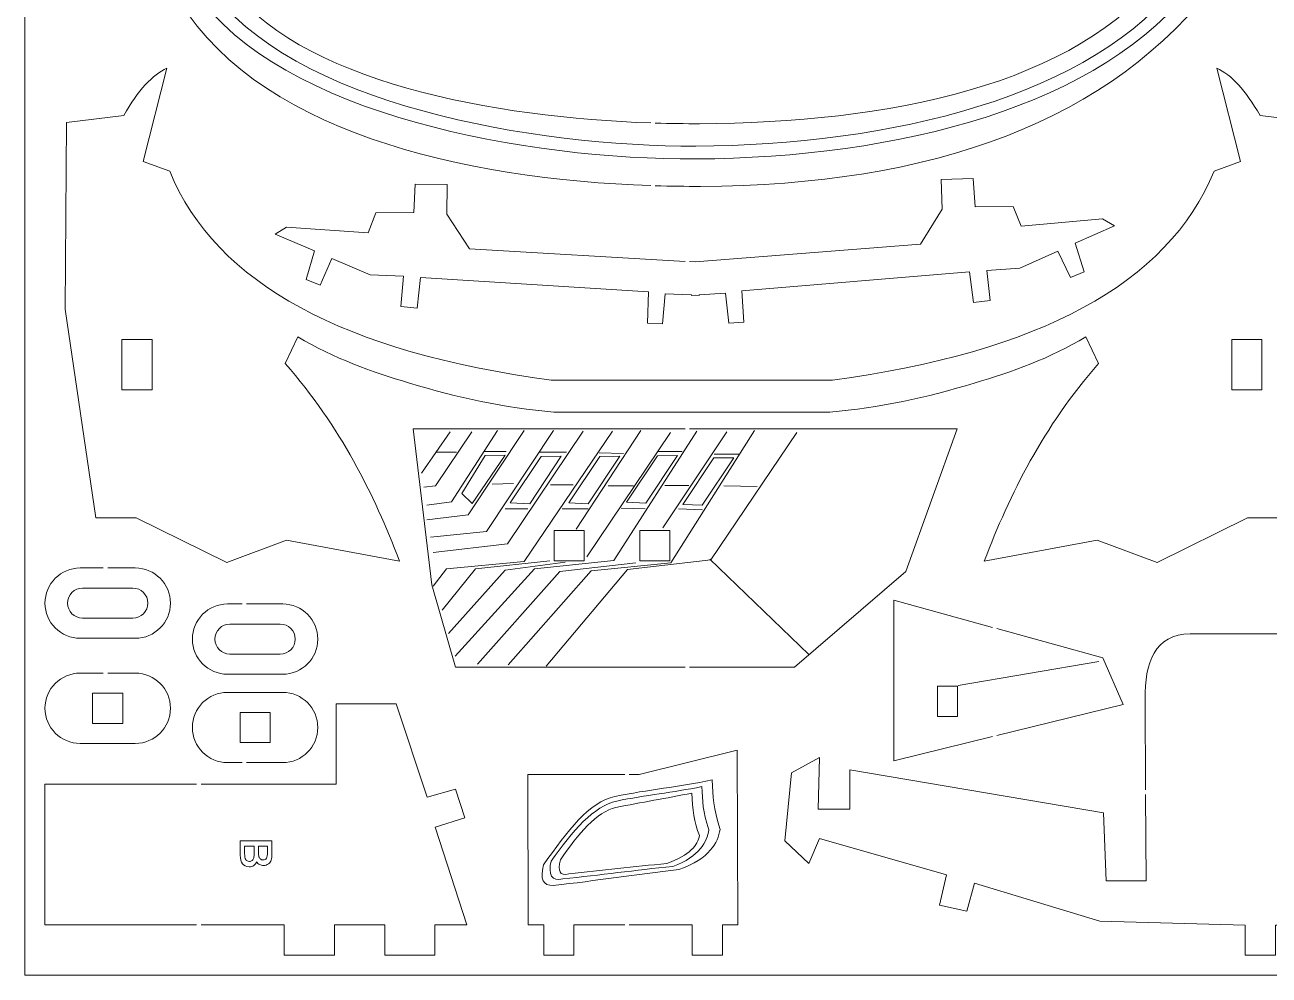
# Model space of a CAD drawing. Header units: centimetres. Extents: x -36.3 to 43.7, y -27.7 to 32.3.
# Drawn here: x -36.35 to -23.95, y -27.67 to -18.2 of the extents above; entities that cross this region are included whole.
import ezdxf

# ---------------------------------------------------------------- set-up
doc = ezdxf.new("R2010")
doc.units = ezdxf.units.CM
doc.header["$MEASUREMENT"] = 0
doc.layers.add('layer 1', color=7, linetype='Continuous')

msp = doc.modelspace()

# ---------------------------------------------------------------- linework, layer by layer
at = {"layer": 'layer 1', "color": 250, "lineweight": 20}
msp.add_lwpolyline([(-36.34629, -27.66718), (-6.34629, -27.66718), (-6.34629, -7.66718), (-36.34629, -7.66718), (-36.34629, -27.66718)], close=True, dxfattribs=at)
at = {"layer": 'layer 1', "color": 250, "lineweight": 9}
for points, knots in [([(-30.06857, -13.33459), (-30.06857, -13.33459), (-29.74931, -13.35074), (-29.74931, -13.35074), (-29.74931, -13.35074), (-26.37344, -13.07527), (-26.37344, -13.07527), (-26.37344, -13.07527), (-26.16329, -13.58703), (-26.16329, -13.58703), (-26.16329, -13.58703), (-25.89047, -13.49119), (-25.89047, -13.49119), (-25.89047, -13.49119), (-25.78483, -13.7745), (-25.78483, -13.7745), (-25.78483, -13.7745), (-26.0483, -13.86706), (-26.0483, -13.86706), (-26.0483, -13.86706), (-24.68242, -17.19321), (-24.68242, -17.19321), (-24.68242, -17.19321), (-24.40357, -17.09525), (-24.40357, -17.09525), (-24.40357, -17.09525), (-24.29792, -17.37856), (-24.29792, -17.37856), (-24.29792, -17.37856), (-24.56743, -17.47324), (-24.56743, -17.47324), (-24.56743, -17.47324), (-24.45554, -17.7457), (-24.45554, -17.7457), (-25.52462, -19.17809), (-27.31578, -19.80068), (-29.61801, -19.81206), (-29.7649, -19.81279), (-29.91545, -19.81101), (-30.06857, -19.80641)], [0, 0, 0, 0, 0.07692308, 0.07692308, 0.07692308, 0.15384615, 0.15384615, 0.15384615, 0.23076923, 0.23076923, 0.23076923, 0.30769231, 0.30769231, 0.30769231, 0.38461538, 0.38461538, 0.38461538, 0.46153846, 0.46153846, 0.46153846, 0.53846154, 0.53846154, 0.53846154, 0.61538462, 0.61538462, 0.61538462, 0.69230769, 0.69230769, 0.69230769, 0.76923077, 0.76923077, 0.76923077, 0.84615385, 0.84615385, 0.84615385, 0.92307692, 0.92307692, 0.92307692, 1, 1, 1, 1]), ([(-30.11357, -19.80498), (-31.94004, -19.7436), (-34.11915, -19.27686), (-34.87991, -17.83735), (-34.87991, -17.83735), (-34.78458, -17.58688), (-34.78458, -17.58688), (-34.78458, -17.58688), (-35.05467, -17.4967), (-35.05467, -17.4967), (-35.05467, -17.4967), (-34.95966, -17.21214), (-34.95966, -17.21214), (-34.95966, -17.21214), (-34.67777, -17.30626), (-34.67777, -17.30626), (-34.67777, -17.30626), (-33.40912, -13.97304), (-33.40912, -13.97304), (-33.40912, -13.97304), (-33.70305, -13.8749), (-33.70305, -13.8749), (-33.70305, -13.8749), (-33.60804, -13.59034), (-33.60804, -13.59034), (-33.60804, -13.59034), (-33.30232, -13.69242), (-33.30232, -13.69242), (-33.30232, -13.69242), (-33.10763, -13.1809), (-33.10763, -13.1809), (-33.10763, -13.1809), (-30.11357, -13.33231), (-30.11357, -13.33231)], [0, 0, 0, 0, 0.09090909, 0.09090909, 0.09090909, 0.18181818, 0.18181818, 0.18181818, 0.27272727, 0.27272727, 0.27272727, 0.36363636, 0.36363636, 0.36363636, 0.45454545, 0.45454545, 0.45454545, 0.54545455, 0.54545455, 0.54545455, 0.63636364, 0.63636364, 0.63636364, 0.72727273, 0.72727273, 0.72727273, 0.81818182, 0.81818182, 0.81818182, 0.90909091, 0.90909091, 0.90909091, 1, 1, 1, 1]), ([(-30.06857, -13.94011), (-30.06857, -13.94011), (-29.73341, -13.95481), (-29.73341, -13.95481), (-29.73341, -13.95481), (-26.56924, -13.73169), (-26.56924, -13.73169), (-26.56924, -13.73169), (-24.99884, -17.65876), (-24.99884, -17.65876), (-25.85959, -18.8189), (-27.77412, -19.17881), (-29.6277, -19.18802), (-29.76798, -19.18872), (-29.91558, -19.18689), (-30.06857, -19.18213)], [0, 0, 0, 0, 0.2, 0.2, 0.2, 0.4, 0.4, 0.4, 0.6, 0.6, 0.6, 0.8, 0.8, 0.8, 1, 1, 1, 1]), ([(-30.11357, -19.18065), (-31.63084, -19.12802), (-33.65461, -18.78572), (-34.36285, -17.74611), (-34.36285, -17.74611), (-32.87033, -13.81725), (-32.87033, -13.81725), (-32.87033, -13.81725), (-30.11357, -13.93814), (-30.11357, -13.93814)], [0, 0, 0, 0, 0.33333333, 0.33333333, 0.33333333, 0.66666667, 0.66666667, 0.66666667, 1, 1, 1, 1]), ([(-28.30236, -21.74141), (-26.25225, -21.46696), (-24.96193, -20.78612), (-24.50218, -19.66102), (-24.50218, -19.66102), (-24.23866, -19.56394), (-24.23866, -19.56394), (-24.23866, -19.56394), (-24.47444, -18.63469), (-24.47444, -18.63469), (-24.33112, -18.70078), (-24.18781, -18.85525), (-24.04449, -19.10625), (-24.04449, -19.10625), (-23.47585, -19.1756), (-23.47585, -19.1756), (-23.47585, -19.1756), (-23.46198, -21.03408), (-23.46198, -21.03408), (-23.46198, -21.03408), (-23.7671, -23.11447), (-23.7671, -23.11447), (-23.7671, -23.11447), (-24.16931, -23.11447), (-24.16931, -23.11447), (-24.16931, -23.11447), (-25.07082, -23.55829), (-25.07082, -23.55829), (-25.07082, -23.55829), (-25.6672, -23.33638), (-25.6672, -23.33638), (-25.6672, -23.33638), (-26.79061, -23.54442), (-26.79061, -23.54442), (-26.53514, -22.87247), (-26.20489, -22.2099), (-25.65333, -21.57498), (-25.65333, -21.57498), (-25.77815, -21.31146), (-25.77815, -21.31146), (-26.13947, -21.52727), (-26.51141, -21.65701), (-26.89107, -21.7719), (-27.36031, -21.9139), (-27.8414, -22.01864), (-28.32889, -22.0604), (-29.24508, -22.0604), (-30.16124, -22.06039), (-31.07743, -22.06039), (-31.56492, -22.01863), (-32.04601, -21.91389), (-32.51525, -21.77189), (-32.89491, -21.657), (-33.26685, -21.52726), (-33.62817, -21.31145), (-33.62817, -21.31145), (-33.75299, -21.57497), (-33.75299, -21.57497), (-33.20143, -22.20989), (-32.87118, -22.87246), (-32.61571, -23.54441), (-32.61571, -23.54441), (-33.73912, -23.33637), (-33.73912, -23.33637), (-33.73912, -23.33637), (-34.3355, -23.55828), (-34.3355, -23.55828), (-34.3355, -23.55828), (-35.23701, -23.11446), (-35.23701, -23.11446), (-35.23701, -23.11446), (-35.63922, -23.11446), (-35.63922, -23.11446), (-35.63922, -23.11446), (-35.94434, -21.03407), (-35.94434, -21.03407), (-35.94434, -21.03407), (-35.93047, -19.17559), (-35.93047, -19.17559), (-35.93047, -19.17559), (-35.36183, -19.10624), (-35.36183, -19.10624), (-35.21851, -18.85524), (-35.0752, -18.70077), (-34.93188, -18.63468), (-34.93188, -18.63468), (-35.16766, -19.56393), (-35.16766, -19.56393), (-35.16766, -19.56393), (-34.90414, -19.66101), (-34.90414, -19.66101), (-34.44439, -20.78611), (-33.15407, -21.46695), (-31.10396, -21.7414), (-30.17008, -21.7414), (-29.23624, -21.74141), (-28.30236, -21.74141)], [0, 0, 0, 0, 0.03125, 0.03125, 0.03125, 0.0625, 0.0625, 0.0625, 0.09375, 0.09375, 0.09375, 0.125, 0.125, 0.125, 0.15625, 0.15625, 0.15625, 0.1875, 0.1875, 0.1875, 0.21875, 0.21875, 0.21875, 0.25, 0.25, 0.25, 0.28125, 0.28125, 0.28125, 0.3125, 0.3125, 0.3125, 0.34375, 0.34375, 0.34375, 0.375, 0.375, 0.375, 0.40625, 0.40625, 0.40625, 0.4375, 0.4375, 0.4375, 0.46875, 0.46875, 0.46875, 0.5, 0.5, 0.5, 0.53125, 0.53125, 0.53125, 0.5625, 0.5625, 0.5625, 0.59375, 0.59375, 0.59375, 0.625, 0.625, 0.625, 0.65625, 0.65625, 0.65625, 0.6875, 0.6875, 0.6875, 0.71875, 0.71875, 0.71875, 0.75, 0.75, 0.75, 0.78125, 0.78125, 0.78125, 0.8125, 0.8125, 0.8125, 0.84375, 0.84375, 0.84375, 0.875, 0.875, 0.875, 0.90625, 0.90625, 0.90625, 0.9375, 0.9375, 0.9375, 0.96875, 0.96875, 0.96875, 1, 1, 1, 1]), ([(-29.72669, -20.56188), (-29.72669, -20.56188), (-29.67211, -20.56506), (-29.67211, -20.56506), (-29.67211, -20.56506), (-27.4278, -20.38872), (-27.4278, -20.38872), (-27.4278, -20.38872), (-27.21021, -20.03771), (-27.21021, -20.03771), (-27.21021, -20.03771), (-27.21968, -19.74273), (-27.21968, -19.74273), (-27.21968, -19.74273), (-26.90168, -19.73433), (-26.90168, -19.73433), (-26.90168, -19.73433), (-26.88296, -20.01584), (-26.88296, -20.01584), (-26.88296, -20.01584), (-26.50426, -20.01179), (-26.50426, -20.01179), (-26.50426, -20.01179), (-26.4239, -20.20793), (-26.4239, -20.20793), (-26.4239, -20.20793), (-25.61241, -20.1358), (-25.61241, -20.1358), (-25.61241, -20.1358), (-25.49566, -20.20462), (-25.49566, -20.20462), (-25.49566, -20.20462), (-25.88486, -20.37902), (-25.88486, -20.37902), (-25.88486, -20.37902), (-25.79649, -20.66178), (-25.79649, -20.66178), (-25.79649, -20.66178), (-25.93331, -20.72101), (-25.93331, -20.72101), (-25.93331, -20.72101), (-26.05712, -20.4562), (-26.05712, -20.4562), (-26.05712, -20.4562), (-26.43615, -20.62603), (-26.43615, -20.62603), (-26.43615, -20.62603), (-26.76658, -20.64919), (-26.76658, -20.64919), (-26.76658, -20.64919), (-26.73386, -20.94987), (-26.73386, -20.94987), (-26.73386, -20.94987), (-26.89741, -20.96891), (-26.89741, -20.96891), (-26.89741, -20.96891), (-26.93677, -20.66408), (-26.93677, -20.66408), (-26.93677, -20.66408), (-29.20429, -20.85424), (-29.20429, -20.85424), (-29.20429, -20.85424), (-29.1858, -21.16451), (-29.1858, -21.16451), (-29.1858, -21.16451), (-29.33511, -21.17328), (-29.33511, -21.17328), (-29.33511, -21.17328), (-29.3688, -20.8752), (-29.3688, -20.8752), (-29.3688, -20.8752), (-29.62973, -20.89309), (-29.62973, -20.89309), (-29.62973, -20.89309), (-29.62957, -20.89766), (-29.62957, -20.89766), (-29.62957, -20.89766), (-29.66876, -20.89577), (-29.66876, -20.89577), (-29.66876, -20.89577), (-29.70791, -20.89846), (-29.70791, -20.89846), (-29.70791, -20.89846), (-29.70785, -20.89388), (-29.70785, -20.89388), (-29.70785, -20.89388), (-29.96908, -20.88128), (-29.96908, -20.88128), (-29.96908, -20.88128), (-29.99673, -21.17999), (-29.99673, -21.17999), (-29.99673, -21.17999), (-30.14618, -21.17424), (-30.14618, -21.17424), (-30.14618, -21.17424), (-30.13399, -20.86366), (-30.13399, -20.86366), (-30.13399, -20.86366), (-32.4049, -20.7195), (-32.4049, -20.7195), (-32.4049, -20.7195), (-32.43807, -21.02507), (-32.43807, -21.02507), (-32.43807, -21.02507), (-32.60197, -21.00935), (-32.60197, -21.00935), (-32.60197, -21.00935), (-32.57535, -20.70807), (-32.57535, -20.70807), (-32.57535, -20.70807), (-32.90619, -20.69161), (-32.90619, -20.69161), (-32.90619, -20.69161), (-33.28858, -20.5295), (-33.28858, -20.5295), (-33.28858, -20.5295), (-33.407, -20.79676), (-33.407, -20.79676), (-33.407, -20.79676), (-33.54498, -20.74032), (-33.54498, -20.74032), (-33.54498, -20.74032), (-33.46236, -20.45583), (-33.46236, -20.45583), (-33.46236, -20.45583), (-33.85502, -20.28936), (-33.85502, -20.28936), (-33.85502, -20.28936), (-33.73969, -20.21819), (-33.73969, -20.21819), (-33.73969, -20.21819), (-32.9269, -20.27385), (-32.9269, -20.27385), (-32.9269, -20.27385), (-32.85054, -20.07612), (-32.85054, -20.07612), (-32.85054, -20.07612), (-32.47184, -20.07249), (-32.47184, -20.07249), (-32.47184, -20.07249), (-32.45882, -19.79066), (-32.45882, -19.79066), (-32.45882, -19.79066), (-32.14072, -19.79261), (-32.14072, -19.79261), (-32.14072, -19.79261), (-32.14421, -20.08773), (-32.14421, -20.08773), (-32.14421, -20.08773), (-31.91954, -20.43425), (-31.91954, -20.43425), (-31.91954, -20.43425), (-29.77169, -20.55926), (-29.77169, -20.55926)], [0, 0, 0, 0, 0.01960784, 0.01960784, 0.01960784, 0.03921569, 0.03921569, 0.03921569, 0.05882353, 0.05882353, 0.05882353, 0.07843137, 0.07843137, 0.07843137, 0.09803922, 0.09803922, 0.09803922, 0.11764706, 0.11764706, 0.11764706, 0.1372549, 0.1372549, 0.1372549, 0.15686275, 0.15686275, 0.15686275, 0.17647059, 0.17647059, 0.17647059, 0.19607843, 0.19607843, 0.19607843, 0.21568627, 0.21568627, 0.21568627, 0.23529412, 0.23529412, 0.23529412, 0.25490196, 0.25490196, 0.25490196, 0.2745098, 0.2745098, 0.2745098, 0.29411765, 0.29411765, 0.29411765, 0.31372549, 0.31372549, 0.31372549, 0.33333333, 0.33333333, 0.33333333, 0.35294118, 0.35294118, 0.35294118, 0.37254902, 0.37254902, 0.37254902, 0.39215686, 0.39215686, 0.39215686, 0.41176471, 0.41176471, 0.41176471, 0.43137255, 0.43137255, 0.43137255, 0.45098039, 0.45098039, 0.45098039, 0.47058824, 0.47058824, 0.47058824, 0.49019608, 0.49019608, 0.49019608, 0.50980392, 0.50980392, 0.50980392, 0.52941176, 0.52941176, 0.52941176, 0.54901961, 0.54901961, 0.54901961, 0.56862745, 0.56862745, 0.56862745, 0.58823529, 0.58823529, 0.58823529, 0.60784314, 0.60784314, 0.60784314, 0.62745098, 0.62745098, 0.62745098, 0.64705882, 0.64705882, 0.64705882, 0.66666667, 0.66666667, 0.66666667, 0.68627451, 0.68627451, 0.68627451, 0.70588235, 0.70588235, 0.70588235, 0.7254902, 0.7254902, 0.7254902, 0.74509804, 0.74509804, 0.74509804, 0.76470588, 0.76470588, 0.76470588, 0.78431373, 0.78431373, 0.78431373, 0.80392157, 0.80392157, 0.80392157, 0.82352941, 0.82352941, 0.82352941, 0.84313725, 0.84313725, 0.84313725, 0.8627451, 0.8627451, 0.8627451, 0.88235294, 0.88235294, 0.88235294, 0.90196078, 0.90196078, 0.90196078, 0.92156863, 0.92156863, 0.92156863, 0.94117647, 0.94117647, 0.94117647, 0.96078431, 0.96078431, 0.96078431, 0.98039216, 0.98039216, 0.98039216, 1, 1, 1, 1]), ([(-35.08008, -21.33884), (-35.08008, -21.33884), (-35.38008, -21.33884), (-35.38008, -21.33884), (-35.38008, -21.33884), (-35.38008, -21.83884), (-35.38008, -21.83884), (-35.38008, -21.83884), (-35.08008, -21.83884), (-35.08008, -21.83884), (-35.08008, -21.83884), (-35.08008, -21.33884), (-35.08008, -21.33884)], [0, 0, 0, 0, 0.25, 0.25, 0.25, 0.5, 0.5, 0.5, 0.75, 0.75, 0.75, 1, 1, 1, 1]), ([(-24.32624, -21.33885), (-24.32624, -21.33885), (-24.02624, -21.33885), (-24.02624, -21.33885), (-24.02624, -21.33885), (-24.02624, -21.83885), (-24.02624, -21.83885), (-24.02624, -21.83885), (-24.32624, -21.83885), (-24.32624, -21.83885), (-24.32624, -21.83885), (-24.32624, -21.33885), (-24.32624, -21.33885)], [0, 0, 0, 0, 0.25, 0.25, 0.25, 0.5, 0.5, 0.5, 0.75, 0.75, 0.75, 1, 1, 1, 1]), ([(-29.77169, -24.60168), (-29.77169, -24.60168), (-32.05688, -24.60168), (-32.05688, -24.60168), (-32.05688, -24.60168), (-32.2929, -23.7808), (-32.2929, -23.7808), (-32.2929, -23.7808), (-32.47868, -22.22628), (-32.47868, -22.22628), (-32.47868, -22.22628), (-29.77169, -22.22628), (-29.77169, -22.22628)], [0, 0, 0, 0, 0.25, 0.25, 0.25, 0.5, 0.5, 0.5, 0.75, 0.75, 0.75, 1, 1, 1, 1]), ([(-29.72669, -22.22628), (-29.72669, -22.22628), (-27.06188, -22.22628), (-27.06188, -22.22628), (-27.06188, -22.22628), (-27.57248, -23.64708), (-27.57248, -23.64708), (-27.57248, -23.64708), (-28.68248, -24.60168), (-28.68248, -24.60168), (-28.68248, -24.60168), (-29.72669, -24.60168), (-29.72669, -24.60168)], [0, 0, 0, 0, 0.25, 0.25, 0.25, 0.5, 0.5, 0.5, 0.75, 0.75, 0.75, 1, 1, 1, 1]), ([(-31.76149, -22.49291), (-31.76149, -22.49291), (-31.56237, -22.49012), (-31.56237, -22.49012), (-31.56237, -22.49012), (-31.89173, -22.96949), (-31.89173, -22.96949), (-31.89173, -22.96949), (-31.9953, -22.87116), (-31.9953, -22.87116), (-31.9953, -22.87116), (-31.76149, -22.49291), (-31.76149, -22.49291)], [0, 0, 0, 0, 0.25, 0.25, 0.25, 0.5, 0.5, 0.5, 0.75, 0.75, 0.75, 1, 1, 1, 1]), ([(-31.20405, -22.50127), (-31.20405, -22.50127), (-31.00493, -22.49848), (-31.00493, -22.49848), (-31.00493, -22.49848), (-31.31814, -22.97228), (-31.31814, -22.97228), (-31.31814, -22.97228), (-31.51167, -22.96391), (-31.51167, -22.96391), (-31.51167, -22.96391), (-31.20405, -22.50127), (-31.20405, -22.50127)], [0, 0, 0, 0, 0.25, 0.25, 0.25, 0.5, 0.5, 0.5, 0.75, 0.75, 0.75, 1, 1, 1, 1]), ([(-30.62153, -22.50127), (-30.62153, -22.50127), (-30.42241, -22.49848), (-30.42241, -22.49848), (-30.42241, -22.49848), (-30.73562, -22.97228), (-30.73562, -22.97228), (-30.73562, -22.97228), (-30.92915, -22.96391), (-30.92915, -22.96391), (-30.92915, -22.96391), (-30.62153, -22.50127), (-30.62153, -22.50127)], [0, 0, 0, 0, 0.25, 0.25, 0.25, 0.5, 0.5, 0.5, 0.75, 0.75, 0.75, 1, 1, 1, 1]), ([(-30.04653, -22.49598), (-30.04653, -22.49598), (-29.84741, -22.49319), (-29.84741, -22.49319), (-29.84741, -22.49319), (-30.16062, -22.96699), (-30.16062, -22.96699), (-30.16062, -22.96699), (-30.35415, -22.95862), (-30.35415, -22.95862), (-30.35415, -22.95862), (-30.04653, -22.49598), (-30.04653, -22.49598)], [0, 0, 0, 0, 0.25, 0.25, 0.25, 0.5, 0.5, 0.5, 0.75, 0.75, 0.75, 1, 1, 1, 1]), ([(-29.48562, -22.51714), (-29.48562, -22.51714), (-29.2865, -22.51435), (-29.2865, -22.51435), (-29.2865, -22.51435), (-29.59971, -22.98815), (-29.59971, -22.98815), (-29.59971, -22.98815), (-29.79324, -22.97978), (-29.79324, -22.97978), (-29.79324, -22.97978), (-29.48562, -22.51714), (-29.48562, -22.51714)], [0, 0, 0, 0, 0.25, 0.25, 0.25, 0.5, 0.5, 0.5, 0.75, 0.75, 0.75, 1, 1, 1, 1]), ([(-31.07639, -23.24006), (-31.07639, -23.24006), (-30.77639, -23.24006), (-30.77639, -23.24006), (-30.77639, -23.24006), (-30.77639, -23.54006), (-30.77639, -23.54006), (-30.77639, -23.54006), (-31.07639, -23.54006), (-31.07639, -23.54006), (-31.07639, -23.54006), (-31.07639, -23.24006), (-31.07639, -23.24006)], [0, 0, 0, 0, 0.25, 0.25, 0.25, 0.5, 0.5, 0.5, 0.75, 0.75, 0.75, 1, 1, 1, 1]), ([(-30.22169, -23.24006), (-30.22169, -23.24006), (-29.92169, -23.24006), (-29.92169, -23.24006), (-29.92169, -23.24006), (-29.92169, -23.54006), (-29.92169, -23.54006), (-29.92169, -23.54006), (-30.22169, -23.54006), (-30.22169, -23.54006), (-30.22169, -23.54006), (-30.22169, -23.24006), (-30.22169, -23.24006)], [0, 0, 0, 0, 0.25, 0.25, 0.25, 0.5, 0.5, 0.5, 0.75, 0.75, 0.75, 1, 1, 1, 1]), ([(-35.52129, -23.61259), (-35.52129, -23.61259), (-35.24628, -23.61259), (-35.24628, -23.61259), (-35.05378, -23.61259), (-34.89629, -23.77009), (-34.89629, -23.96259), (-34.89629, -24.1551), (-35.05378, -24.31259), (-35.24628, -24.31259), (-35.24628, -24.31259), (-35.7963, -24.31259), (-35.7963, -24.31259), (-35.9888, -24.31259), (-36.14629, -24.1551), (-36.14629, -23.96259), (-36.14629, -23.77009), (-35.9888, -23.61259), (-35.7963, -23.61259), (-35.7963, -23.61259), (-35.56629, -23.61259), (-35.56629, -23.61259)], [0, 0, 0, 0, 0.14285714, 0.14285714, 0.14285714, 0.28571429, 0.28571429, 0.28571429, 0.42857143, 0.42857143, 0.42857143, 0.57142857, 0.57142857, 0.57142857, 0.71428571, 0.71428571, 0.71428571, 0.85714286, 0.85714286, 0.85714286, 1, 1, 1, 1]), ([(-35.77129, -23.81259), (-35.77129, -23.81259), (-35.27129, -23.81259), (-35.27129, -23.81259), (-35.18879, -23.81259), (-35.12129, -23.88009), (-35.12129, -23.96259), (-35.12129, -24.04509), (-35.18879, -24.11259), (-35.27129, -24.11259), (-35.27129, -24.11259), (-35.77129, -24.11259), (-35.77129, -24.11259), (-35.85379, -24.11259), (-35.92129, -24.04509), (-35.92129, -23.96259), (-35.92129, -23.88009), (-35.85379, -23.81259), (-35.77129, -23.81259)], [0, 0, 0, 0, 0.16666667, 0.16666667, 0.16666667, 0.33333333, 0.33333333, 0.33333333, 0.5, 0.5, 0.5, 0.66666667, 0.66666667, 0.66666667, 0.83333333, 0.83333333, 0.83333333, 1, 1, 1, 1]), ([(-34.13817, -23.97091), (-34.13817, -23.97091), (-33.77849, -23.97091), (-33.77849, -23.97091), (-33.58599, -23.97091), (-33.4285, -24.12841), (-33.4285, -24.32091), (-33.4285, -24.51342), (-33.58599, -24.67091), (-33.77849, -24.67091), (-33.77849, -24.67091), (-34.32851, -24.67091), (-34.32851, -24.67091), (-34.52101, -24.67091), (-34.6785, -24.51342), (-34.6785, -24.32091), (-34.6785, -24.12841), (-34.52101, -23.97091), (-34.32851, -23.97091), (-34.32851, -23.97091), (-34.18317, -23.97091), (-34.18317, -23.97091)], [0, 0, 0, 0, 0.14285714, 0.14285714, 0.14285714, 0.28571429, 0.28571429, 0.28571429, 0.42857143, 0.42857143, 0.42857143, 0.57142857, 0.57142857, 0.57142857, 0.71428571, 0.71428571, 0.71428571, 0.85714286, 0.85714286, 0.85714286, 1, 1, 1, 1]), ([(-26.70954, -25.2924), (-26.70954, -25.2924), (-27.69155, -25.53358), (-27.69155, -25.53358), (-27.69155, -25.53358), (-27.69155, -23.93478), (-27.69155, -23.93478), (-27.69155, -23.93478), (-26.70954, -24.20442), (-26.70954, -24.20442)], [0, 0, 0, 0, 0.33333333, 0.33333333, 0.33333333, 0.66666667, 0.66666667, 0.66666667, 1, 1, 1, 1]), ([(-34.3035, -24.17091), (-34.3035, -24.17091), (-33.8035, -24.17091), (-33.8035, -24.17091), (-33.721, -24.17091), (-33.6535, -24.23841), (-33.6535, -24.32091), (-33.6535, -24.40341), (-33.721, -24.47091), (-33.8035, -24.47091), (-33.8035, -24.47091), (-34.3035, -24.47091), (-34.3035, -24.47091), (-34.386, -24.47091), (-34.4535, -24.40341), (-34.4535, -24.32091), (-34.4535, -24.23841), (-34.386, -24.17091), (-34.3035, -24.17091)], [0, 0, 0, 0, 0.16666667, 0.16666667, 0.16666667, 0.33333333, 0.33333333, 0.33333333, 0.5, 0.5, 0.5, 0.66666667, 0.66666667, 0.66666667, 0.83333333, 0.83333333, 0.83333333, 1, 1, 1, 1]), ([(-26.66454, -24.21678), (-26.66454, -24.21678), (-25.60959, -24.50646), (-25.60959, -24.50646), (-25.60959, -24.50646), (-25.40619, -24.97231), (-25.40619, -24.97231), (-25.40619, -24.97231), (-26.66454, -25.28135), (-26.66454, -25.28135)], [0, 0, 0, 0, 0.33333333, 0.33333333, 0.33333333, 0.66666667, 0.66666667, 0.66666667, 1, 1, 1, 1]), ([(-25.18479, -25.82312), (-25.18479, -25.82312), (-25.18979, -24.91772), (-25.18979, -24.91772), (-25.19175, -24.56096), (-25.09633, -24.26905), (-24.73956, -24.26905), (-24.73956, -24.26905), (-20.01145, -24.26905), (-20.01145, -24.26905), (-19.72453, -24.26905), (-19.48979, -24.5038), (-19.48979, -24.79071), (-19.48979, -24.79071), (-19.48979, -25.82312), (-19.48979, -25.82312)], [0, 0, 0, 0, 0.2, 0.2, 0.2, 0.4, 0.4, 0.4, 0.6, 0.6, 0.6, 0.8, 0.8, 0.8, 1, 1, 1, 1]), ([(-35.52129, -24.65984), (-35.52129, -24.65984), (-35.24628, -24.65984), (-35.24628, -24.65984), (-35.05378, -24.65984), (-34.89629, -24.81734), (-34.89629, -25.00984), (-34.89629, -25.20235), (-35.05378, -25.35984), (-35.24628, -25.35984), (-35.24628, -25.35984), (-35.7963, -25.35984), (-35.7963, -25.35984), (-35.9888, -25.35984), (-36.14629, -25.20235), (-36.14629, -25.00984), (-36.14629, -24.81734), (-35.9888, -24.65984), (-35.7963, -24.65984), (-35.7963, -24.65984), (-35.56629, -24.65984), (-35.56629, -24.65984)], [0, 0, 0, 0, 0.14285714, 0.14285714, 0.14285714, 0.28571429, 0.28571429, 0.28571429, 0.42857143, 0.42857143, 0.42857143, 0.57142857, 0.57142857, 0.57142857, 0.71428571, 0.71428571, 0.71428571, 0.85714286, 0.85714286, 0.85714286, 1, 1, 1, 1]), ([(-35.67129, -24.85984), (-35.67129, -24.85984), (-35.37129, -24.85984), (-35.37129, -24.85984), (-35.37129, -24.85984), (-35.37129, -25.15984), (-35.37129, -25.15984), (-35.37129, -25.15984), (-35.67129, -25.15984), (-35.67129, -25.15984), (-35.67129, -25.15984), (-35.67129, -24.85984), (-35.67129, -24.85984)], [0, 0, 0, 0, 0.25, 0.25, 0.25, 0.5, 0.5, 0.5, 0.75, 0.75, 0.75, 1, 1, 1, 1]), ([(-34.18317, -25.55108), (-34.18317, -25.55108), (-34.32851, -25.55108), (-34.32851, -25.55108), (-34.52101, -25.55108), (-34.6785, -25.39359), (-34.6785, -25.20108), (-34.6785, -25.00858), (-34.52101, -24.85108), (-34.32851, -24.85108), (-34.32851, -24.85108), (-33.77849, -24.85108), (-33.77849, -24.85108), (-33.58599, -24.85108), (-33.4285, -25.00858), (-33.4285, -25.20108), (-33.4285, -25.39359), (-33.58599, -25.55108), (-33.77849, -25.55108), (-33.77849, -25.55108), (-34.13817, -25.55108), (-34.13817, -25.55108)], [0, 0, 0, 0, 0.14285714, 0.14285714, 0.14285714, 0.28571429, 0.28571429, 0.28571429, 0.42857143, 0.42857143, 0.42857143, 0.57142857, 0.57142857, 0.57142857, 0.71428571, 0.71428571, 0.71428571, 0.85714286, 0.85714286, 0.85714286, 1, 1, 1, 1]), ([(-27.25741, -24.7902), (-27.25741, -24.7902), (-27.05741, -24.7902), (-27.05741, -24.7902), (-27.05741, -24.7902), (-27.05741, -25.0902), (-27.05741, -25.0902), (-27.05741, -25.0902), (-27.25741, -25.0902), (-27.25741, -25.0902), (-27.25741, -25.0902), (-27.25741, -24.7902), (-27.25741, -24.7902)], [0, 0, 0, 0, 0.25, 0.25, 0.25, 0.5, 0.5, 0.5, 0.75, 0.75, 0.75, 1, 1, 1, 1]), ([(-34.59094, -27.16718), (-34.59094, -27.16718), (-33.76281, -27.16718), (-33.76281, -27.16718), (-33.76281, -27.16718), (-33.76281, -27.46718), (-33.76281, -27.46718), (-33.76281, -27.46718), (-33.26281, -27.46718), (-33.26281, -27.46718), (-33.26281, -27.46718), (-33.26281, -27.16718), (-33.26281, -27.16718), (-33.26281, -27.16718), (-32.76218, -27.16718), (-32.76218, -27.16718), (-32.76218, -27.16718), (-32.76218, -27.46718), (-32.76218, -27.46718), (-32.76218, -27.46718), (-32.26218, -27.46718), (-32.26218, -27.46718), (-32.26218, -27.46718), (-32.26218, -27.16718), (-32.26218, -27.16718), (-32.26218, -27.16718), (-31.94629, -27.16718), (-31.94629, -27.16718), (-31.94629, -27.16718), (-32.26096, -26.19279), (-32.26096, -26.19279), (-32.26096, -26.19279), (-31.96519, -26.10139), (-31.96519, -26.10139), (-31.96519, -26.10139), (-32.0572, -25.81584), (-32.0572, -25.81584), (-32.0572, -25.81584), (-32.33988, -25.89483), (-32.33988, -25.89483), (-32.33988, -25.89483), (-32.64682, -24.96718), (-32.64682, -24.96718), (-32.64682, -24.96718), (-33.24679, -24.96718), (-33.24679, -24.96718), (-33.24679, -24.96718), (-33.24679, -25.76718), (-33.24679, -25.76718), (-33.24679, -25.76718), (-34.59094, -25.76718), (-34.59094, -25.76718)], [0, 0, 0, 0, 0.05882353, 0.05882353, 0.05882353, 0.11764706, 0.11764706, 0.11764706, 0.17647059, 0.17647059, 0.17647059, 0.23529412, 0.23529412, 0.23529412, 0.29411765, 0.29411765, 0.29411765, 0.35294118, 0.35294118, 0.35294118, 0.41176471, 0.41176471, 0.41176471, 0.47058824, 0.47058824, 0.47058824, 0.52941176, 0.52941176, 0.52941176, 0.58823529, 0.58823529, 0.58823529, 0.64705882, 0.64705882, 0.64705882, 0.70588235, 0.70588235, 0.70588235, 0.76470588, 0.76470588, 0.76470588, 0.82352941, 0.82352941, 0.82352941, 0.88235294, 0.88235294, 0.88235294, 0.94117647, 0.94117647, 0.94117647, 1, 1, 1, 1]), ([(-34.2035, -25.05108), (-34.2035, -25.05108), (-33.9035, -25.05108), (-33.9035, -25.05108), (-33.9035, -25.05108), (-33.9035, -25.35108), (-33.9035, -25.35108), (-33.9035, -25.35108), (-34.2035, -25.35108), (-34.2035, -25.35108), (-34.2035, -25.35108), (-34.2035, -25.05108), (-34.2035, -25.05108)], [0, 0, 0, 0, 0.25, 0.25, 0.25, 0.5, 0.5, 0.5, 0.75, 0.75, 0.75, 1, 1, 1, 1]), ([(-30.32636, -27.16586), (-30.32636, -27.16586), (-29.69992, -27.16586), (-29.69992, -27.16586), (-29.69992, -27.16586), (-29.69992, -27.46718), (-29.69992, -27.46718), (-29.69992, -27.46718), (-29.39992, -27.46718), (-29.39992, -27.46718), (-29.39992, -27.46718), (-29.39992, -27.16586), (-29.39992, -27.16586), (-29.39992, -27.16586), (-29.24657, -27.16586), (-29.24657, -27.16586), (-29.24657, -27.16586), (-29.25235, -25.42666), (-29.25235, -25.42666), (-29.25235, -25.42666), (-30.22884, -25.66934), (-30.22884, -25.66934), (-30.22884, -25.66934), (-30.32636, -25.66934), (-30.32636, -25.66934)], [0, 0, 0, 0, 0.125, 0.125, 0.125, 0.25, 0.25, 0.25, 0.375, 0.375, 0.375, 0.5, 0.5, 0.5, 0.625, 0.625, 0.625, 0.75, 0.75, 0.75, 0.875, 0.875, 0.875, 1, 1, 1, 1]), ([(-19.48979, -25.86812), (-19.48979, -25.86812), (-19.48979, -26.76905), (-19.48979, -26.76905), (-19.48979, -26.76905), (-19.11024, -26.76905), (-19.11024, -26.76905), (-19.11024, -26.76905), (-19.05125, -26.09073), (-19.05125, -26.09073), (-19.05125, -26.09073), (-16.55692, -25.66313), (-16.55692, -25.66313), (-16.55692, -25.66313), (-16.55692, -26.0551), (-16.55692, -26.0551), (-16.55692, -26.0551), (-16.24216, -26.0551), (-16.24216, -26.0551), (-16.24216, -26.0551), (-16.25404, -25.53842), (-16.25404, -25.53842), (-16.25404, -25.53842), (-15.97491, -25.69283), (-15.97491, -25.69283), (-15.97491, -25.69283), (-15.90958, -26.36986), (-15.90958, -26.36986), (-15.90958, -26.36986), (-16.14714, -26.59554), (-16.14714, -26.59554), (-16.14714, -26.59554), (-16.25404, -26.3461), (-16.25404, -26.3461), (-16.25404, -26.3461), (-17.51902, -26.70837), (-17.51902, -26.70837), (-17.51902, -26.70837), (-17.44775, -27.01126), (-17.44775, -27.01126), (-17.44775, -27.01126), (-17.72094, -27.07065), (-17.72094, -27.07065), (-17.72094, -27.07065), (-17.79815, -26.79152), (-17.79815, -26.79152), (-17.79815, -26.79152), (-19.03979, -27.16401), (-19.03979, -27.16401), (-19.03979, -27.16401), (-20.48764, -27.16905), (-20.48764, -27.16905), (-20.48764, -27.16905), (-20.48764, -27.46718), (-20.48764, -27.46718), (-20.48764, -27.46718), (-20.78764, -27.46718), (-20.78764, -27.46718), (-20.78764, -27.46718), (-20.78764, -27.16905), (-20.78764, -27.16905), (-20.78764, -27.16905), (-23.89195, -27.16905), (-23.89195, -27.16905), (-23.89195, -27.16905), (-23.89195, -27.46718), (-23.89195, -27.46718), (-23.89195, -27.46718), (-24.19195, -27.46718), (-24.19195, -27.46718), (-24.19195, -27.46718), (-24.19195, -27.16905), (-24.19195, -27.16905), (-24.19195, -27.16905), (-25.63979, -27.12905), (-25.63979, -27.12905), (-25.63979, -27.12905), (-26.88819, -26.75152), (-26.88819, -26.75152), (-26.88819, -26.75152), (-26.9654, -27.03065), (-26.9654, -27.03065), (-26.9654, -27.03065), (-27.23859, -26.97126), (-27.23859, -26.97126), (-27.23859, -26.97126), (-27.16732, -26.66837), (-27.16732, -26.66837), (-27.16732, -26.66837), (-28.4323, -26.3061), (-28.4323, -26.3061), (-28.4323, -26.3061), (-28.5392, -26.55554), (-28.5392, -26.55554), (-28.5392, -26.55554), (-28.77676, -26.32986), (-28.77676, -26.32986), (-28.77676, -26.32986), (-28.71143, -25.65283), (-28.71143, -25.65283), (-28.71143, -25.65283), (-28.4323, -25.49842), (-28.4323, -25.49842), (-28.4323, -25.49842), (-28.44418, -26.0151), (-28.44418, -26.0151), (-28.44418, -26.0151), (-28.12942, -26.0151), (-28.12942, -26.0151), (-28.12942, -26.0151), (-28.12942, -25.62313), (-28.12942, -25.62313), (-28.12942, -25.62313), (-25.60509, -26.05073), (-25.60509, -26.05073), (-25.60509, -26.05073), (-25.5761, -26.72905), (-25.5761, -26.72905), (-25.5761, -26.72905), (-25.17979, -26.72905), (-25.17979, -26.72905), (-25.17979, -26.72905), (-25.18454, -25.86812), (-25.18454, -25.86812)], [0, 0, 0, 0, 0.02439024, 0.02439024, 0.02439024, 0.04878049, 0.04878049, 0.04878049, 0.07317073, 0.07317073, 0.07317073, 0.09756098, 0.09756098, 0.09756098, 0.12195122, 0.12195122, 0.12195122, 0.14634146, 0.14634146, 0.14634146, 0.17073171, 0.17073171, 0.17073171, 0.19512195, 0.19512195, 0.19512195, 0.2195122, 0.2195122, 0.2195122, 0.24390244, 0.24390244, 0.24390244, 0.26829268, 0.26829268, 0.26829268, 0.29268293, 0.29268293, 0.29268293, 0.31707317, 0.31707317, 0.31707317, 0.34146341, 0.34146341, 0.34146341, 0.36585366, 0.36585366, 0.36585366, 0.3902439, 0.3902439, 0.3902439, 0.41463415, 0.41463415, 0.41463415, 0.43902439, 0.43902439, 0.43902439, 0.46341463, 0.46341463, 0.46341463, 0.48780488, 0.48780488, 0.48780488, 0.51219512, 0.51219512, 0.51219512, 0.53658537, 0.53658537, 0.53658537, 0.56097561, 0.56097561, 0.56097561, 0.58536585, 0.58536585, 0.58536585, 0.6097561, 0.6097561, 0.6097561, 0.63414634, 0.63414634, 0.63414634, 0.65853659, 0.65853659, 0.65853659, 0.68292683, 0.68292683, 0.68292683, 0.70731707, 0.70731707, 0.70731707, 0.73170732, 0.73170732, 0.73170732, 0.75609756, 0.75609756, 0.75609756, 0.7804878, 0.7804878, 0.7804878, 0.80487805, 0.80487805, 0.80487805, 0.82926829, 0.82926829, 0.82926829, 0.85365854, 0.85365854, 0.85365854, 0.87804878, 0.87804878, 0.87804878, 0.90243902, 0.90243902, 0.90243902, 0.92682927, 0.92682927, 0.92682927, 0.95121951, 0.95121951, 0.95121951, 0.97560976, 0.97560976, 0.97560976, 1, 1, 1, 1]), ([(-34.63594, -25.76718), (-34.63594, -25.76718), (-36.14629, -25.76718), (-36.14629, -25.76718), (-36.14629, -25.76718), (-36.14629, -27.16718), (-36.14629, -27.16718), (-36.14629, -27.16718), (-34.63594, -27.16718), (-34.63594, -27.16718)], [0, 0, 0, 0, 0.33333333, 0.33333333, 0.33333333, 0.66666667, 0.66666667, 0.66666667, 1, 1, 1, 1]), ([(-30.37136, -25.66934), (-30.37136, -25.66934), (-31.33823, -25.66934), (-31.33823, -25.66934), (-31.33823, -25.66934), (-31.33245, -27.16586), (-31.33245, -27.16586), (-31.33245, -27.16586), (-31.1791, -27.16586), (-31.1791, -27.16586), (-31.1791, -27.16586), (-31.1791, -27.46718), (-31.1791, -27.46718), (-31.1791, -27.46718), (-30.8791, -27.46718), (-30.8791, -27.46718), (-30.8791, -27.46718), (-30.8791, -27.16586), (-30.8791, -27.16586), (-30.8791, -27.16586), (-30.37136, -27.16586), (-30.37136, -27.16586)], [0, 0, 0, 0, 0.14285714, 0.14285714, 0.14285714, 0.28571429, 0.28571429, 0.28571429, 0.42857143, 0.42857143, 0.42857143, 0.57142857, 0.57142857, 0.57142857, 0.71428571, 0.71428571, 0.71428571, 0.85714286, 0.85714286, 0.85714286, 1, 1, 1, 1]), ([(-29.70304, -25.85423), (-29.95535, -25.90623), (-30.20765, -25.94669), (-30.45996, -25.99869), (-30.65359, -26.03959), (-30.83427, -26.2613), (-31.01243, -26.51846), (-31.0414, -26.62901), (-31.02231, -26.68549), (-30.92798, -26.65739), (-30.60291, -26.62311), (-30.27785, -26.58884), (-29.95278, -26.55456), (-29.71865, -26.4707), (-29.64617, -26.37531), (-29.62792, -26.27604), (-29.68257, -26.15134), (-29.69488, -26.00993), (-29.70304, -25.85423)], [0, 0, 0, 0, 0.16666667, 0.16666667, 0.16666667, 0.33333333, 0.33333333, 0.33333333, 0.5, 0.5, 0.5, 0.66666667, 0.66666667, 0.66666667, 0.83333333, 0.83333333, 0.83333333, 1, 1, 1, 1])]:
    msp.add_open_spline(points, degree=3, knots=knots, dxfattribs=at)
at = {"layer": 'layer 1', "color": 242, "lineweight": 9}
for points, knots in [([(-33.0592, -13.51229), (-33.0592, -13.51229), (-29.76364, -13.66026), (-29.76364, -13.66026), (-29.76364, -13.66026), (-26.37314, -13.42026), (-26.37314, -13.42026), (-26.37314, -13.42026), (-24.68391, -17.77573), (-24.68391, -17.77573), (-25.60979, -19.02366), (-27.66922, -19.52892), (-29.66305, -19.53881), (-31.31502, -19.547), (-33.80479, -19.11259), (-34.65153, -17.86968), (-34.65153, -17.86968), (-33.0592, -13.51229), (-33.0592, -13.51229)], [0, 0, 0, 0, 0.16666667, 0.16666667, 0.16666667, 0.33333333, 0.33333333, 0.33333333, 0.5, 0.5, 0.5, 0.66666667, 0.66666667, 0.66666667, 0.83333333, 0.83333333, 0.83333333, 1, 1, 1, 1]), ([(-32.99636, -13.59679), (-32.99636, -13.59679), (-29.75963, -13.77794), (-29.75963, -13.77794), (-29.75963, -13.77794), (-26.43193, -13.52171), (-26.43193, -13.52171), (-26.43193, -13.52171), (-24.81321, -17.73476), (-24.81321, -17.73476), (-25.70045, -18.9306), (-27.75264, -19.40165), (-29.66324, -19.41112), (-31.24624, -19.41897), (-33.71084, -19.00268), (-34.52223, -17.81166), (-34.52223, -17.81166), (-32.99636, -13.59679), (-32.99636, -13.59679)], [0, 0, 0, 0, 0.16666667, 0.16666667, 0.16666667, 0.33333333, 0.33333333, 0.33333333, 0.5, 0.5, 0.5, 0.66666667, 0.66666667, 0.66666667, 0.83333333, 0.83333333, 0.83333333, 1, 1, 1, 1]), ([(-31.89489, -22.25728), (-31.89489, -22.25728), (-32.25609, -22.79602), (-32.25609, -22.79602), (-32.25609, -22.79602), (-32.37241, -22.80827), (-32.37241, -22.80827)], [0, 0, 0, 0, 0.5, 0.5, 0.5, 1, 1, 1, 1]), ([(-31.63776, -22.24504), (-31.63776, -22.24504), (-32.09692, -22.9552), (-32.09692, -22.9552), (-32.09692, -22.9552), (-32.3418, -22.98581), (-32.3418, -22.98581)], [0, 0, 0, 0, 0.5, 0.5, 0.5, 1, 1, 1, 1]), ([(-31.37452, -22.24504), (-31.37452, -22.24504), (-31.93162, -23.08376), (-31.93162, -23.08376), (-31.93162, -23.08376), (-32.3418, -23.13274), (-32.3418, -23.13274)], [0, 0, 0, 0, 0.5, 0.5, 0.5, 1, 1, 1, 1]), ([(-31.08066, -22.24504), (-31.08066, -22.24504), (-31.74796, -23.24906), (-31.74796, -23.24906), (-31.74796, -23.24906), (-32.30507, -23.30415), (-32.30507, -23.30415)], [0, 0, 0, 0, 0.5, 0.5, 0.5, 1, 1, 1, 1]), ([(-30.7868, -22.25116), (-30.7868, -22.25116), (-31.53981, -23.3715), (-31.53981, -23.3715), (-31.53981, -23.3715), (-32.28058, -23.45721), (-32.28058, -23.45721)], [0, 0, 0, 0, 0.5, 0.5, 0.5, 1, 1, 1, 1]), ([(-30.49294, -22.25116), (-30.49294, -22.25116), (-31.37452, -23.54904), (-31.37452, -23.54904), (-31.37452, -23.54904), (-32.14589, -23.6225), (-32.14589, -23.6225), (-32.14589, -23.6225), (-32.28058, -23.79392), (-32.28058, -23.79392)], [0, 0, 0, 0, 0.33333333, 0.33333333, 0.33333333, 0.66666667, 0.66666667, 0.66666667, 1, 1, 1, 1]), ([(-29.65422, -22.25116), (-29.65422, -22.25116), (-30.4807, -23.53679), (-30.4807, -23.53679), (-30.4807, -23.53679), (-31.27044, -23.6225), (-31.27044, -23.6225), (-31.27044, -23.6225), (-32.06018, -24.49183), (-32.06018, -24.49183)], [0, 0, 0, 0, 0.33333333, 0.33333333, 0.33333333, 0.66666667, 0.66666667, 0.66666667, 1, 1, 1, 1]), ([(-29.07875, -22.24504), (-29.07875, -22.24504), (-29.91135, -23.56128), (-29.91135, -23.56128), (-29.91135, -23.56128), (-30.70721, -23.64087), (-30.70721, -23.64087), (-30.70721, -23.64087), (-31.53369, -24.57754), (-31.53369, -24.57754)], [0, 0, 0, 0, 0.33333333, 0.33333333, 0.33333333, 0.66666667, 0.66666667, 0.66666667, 1, 1, 1, 1]), ([(-28.65633, -22.2634), (-28.65633, -22.2634), (-29.51342, -23.53067), (-29.51342, -23.53067), (-29.51342, -23.53067), (-30.34601, -23.62862), (-30.34601, -23.62862), (-30.34601, -23.62862), (-31.15412, -24.58979), (-31.15412, -24.58979)], [0, 0, 0, 0, 0.33333333, 0.33333333, 0.33333333, 0.66666667, 0.66666667, 0.66666667, 1, 1, 1, 1]), ([(-32.18875, -24.03268), (-32.18875, -24.03268), (-31.85816, -23.6225), (-31.85816, -23.6225), (-31.85816, -23.6225), (-31.11739, -23.54291), (-31.11739, -23.54291)], [0, 0, 0, 0, 0.5, 0.5, 0.5, 1, 1, 1, 1]), ([(-32.12753, -24.26532), (-32.12753, -24.26532), (-31.5643, -23.63475), (-31.5643, -23.63475), (-31.5643, -23.63475), (-30.96434, -23.55516), (-30.96434, -23.55516)], [0, 0, 0, 0, 0.5, 0.5, 0.5, 1, 1, 1, 1]), ([(-31.83979, -24.57142), (-31.83979, -24.57142), (-31.01944, -23.64699), (-31.01944, -23.64699), (-31.01944, -23.64699), (-30.2603, -23.56128), (-30.2603, -23.56128)], [0, 0, 0, 0, 0.5, 0.5, 0.5, 1, 1, 1, 1]), ([(-29.5012, -25.72382), (-29.83528, -25.79267), (-30.13636, -25.81984), (-30.47045, -25.8887), (-30.72684, -25.94285), (-30.94461, -26.22983), (-31.18051, -26.57033), (-31.21887, -26.71672), (-31.18534, -26.77663), (-31.08356, -26.7741), (-30.65313, -26.72871), (-30.26231, -26.66186), (-29.83188, -26.61647), (-29.52187, -26.50543), (-29.4457, -26.3478), (-29.42154, -26.21634), (-29.4939, -26.00133), (-29.49039, -25.89184), (-29.5012, -25.72382)], [0, 0, 0, 0, 0.16666667, 0.16666667, 0.16666667, 0.33333333, 0.33333333, 0.33333333, 0.5, 0.5, 0.5, 0.66666667, 0.66666667, 0.66666667, 0.83333333, 0.83333333, 0.83333333, 1, 1, 1, 1]), ([(-29.60386, -25.78977), (-29.89631, -25.85004), (-30.15987, -25.87383), (-30.45233, -25.9341), (-30.67676, -25.98151), (-30.89773, -26.23272), (-31.10424, -26.53078), (-31.13782, -26.65894), (-31.09836, -26.74173), (-30.98903, -26.70916), (-30.61224, -26.66942), (-30.27013, -26.62393), (-29.89334, -26.58418), (-29.62195, -26.48699), (-29.55528, -26.33599), (-29.53413, -26.22091), (-29.59747, -26.03269), (-29.5944, -25.93685), (-29.60386, -25.78977)], [0, 0, 0, 0, 0.16666667, 0.16666667, 0.16666667, 0.33333333, 0.33333333, 0.33333333, 0.5, 0.5, 0.5, 0.66666667, 0.66666667, 0.66666667, 0.83333333, 0.83333333, 0.83333333, 1, 1, 1, 1]), ([(-33.88553, -26.33076), (-33.88553, -26.33076), (-33.88553, -26.45406), (-33.88553, -26.45406), (-33.88553, -26.48431), (-33.88806, -26.50684), (-33.89314, -26.52165), (-33.89821, -26.53636), (-33.90745, -26.54906), (-33.92095, -26.55961), (-33.93455, -26.57027), (-33.95068, -26.57554), (-33.96956, -26.57554), (-33.98469, -26.57554), (-33.99788, -26.5724), (-34.00905, -26.5662), (-34.0203, -26.55991), (-34.02974, -26.55057), (-34.03726, -26.53799), (-34.04223, -26.55282), (-34.05147, -26.56509), (-34.06507, -26.57493), (-34.07855, -26.58467), (-34.0947, -26.58955), (-34.11327, -26.58955), (-34.14321, -26.58763), (-34.16544, -26.57687), (-34.17986, -26.55748), (-34.19436, -26.53809), (-34.20157, -26.50987), (-34.20157, -26.47293), (-34.20157, -26.47293), (-34.20157, -26.33076), (-34.20157, -26.33076), (-34.20157, -26.33076), (-33.88553, -26.33076), (-33.88553, -26.33076)], [0, 0, 0, 0, 0.08333333, 0.08333333, 0.08333333, 0.16666667, 0.16666667, 0.16666667, 0.25, 0.25, 0.25, 0.33333333, 0.33333333, 0.33333333, 0.41666667, 0.41666667, 0.41666667, 0.5, 0.5, 0.5, 0.58333333, 0.58333333, 0.58333333, 0.66666667, 0.66666667, 0.66666667, 0.75, 0.75, 0.75, 0.83333333, 0.83333333, 0.83333333, 0.91666667, 0.91666667, 0.91666667, 1, 1, 1, 1]), ([(-34.15773, -26.38434), (-34.15773, -26.38434), (-34.15773, -26.45467), (-34.15773, -26.45467), (-34.15773, -26.48492), (-34.15418, -26.50571), (-34.14718, -26.51699), (-34.14006, -26.52825), (-34.128, -26.53414), (-34.11064, -26.53475), (-34.10059, -26.53475), (-34.09115, -26.53149), (-34.08252, -26.52501), (-34.07389, -26.51841), (-34.06841, -26.50987), (-34.06618, -26.49942), (-34.06384, -26.48897), (-34.06273, -26.47213), (-34.06273, -26.44898), (-34.06273, -26.44898), (-34.06273, -26.38434), (-34.06273, -26.38434), (-34.06273, -26.38434), (-34.15773, -26.38434), (-34.15773, -26.38434)], [0, 0, 0, 0, 0.125, 0.125, 0.125, 0.25, 0.25, 0.25, 0.375, 0.375, 0.375, 0.5, 0.5, 0.5, 0.625, 0.625, 0.625, 0.75, 0.75, 0.75, 0.875, 0.875, 0.875, 1, 1, 1, 1]), ([(-34.01889, -26.38434), (-34.01889, -26.38434), (-34.01889, -26.44117), (-34.01889, -26.44117), (-34.01889, -26.4638), (-34.01766, -26.47944), (-34.01534, -26.48786), (-34.0129, -26.49639), (-34.00813, -26.50399), (-34.00082, -26.5107), (-33.99361, -26.51739), (-33.98488, -26.52075), (-33.97473, -26.52075), (-33.95799, -26.52075), (-33.94642, -26.51486), (-33.93983, -26.50318), (-33.93323, -26.4914), (-33.92997, -26.4713), (-33.92997, -26.4429), (-33.92997, -26.4429), (-33.92997, -26.38434), (-33.92997, -26.38434), (-33.92997, -26.38434), (-34.01889, -26.38434), (-34.01889, -26.38434)], [0, 0, 0, 0, 0.125, 0.125, 0.125, 0.25, 0.25, 0.25, 0.375, 0.375, 0.375, 0.5, 0.5, 0.5, 0.625, 0.625, 0.625, 0.75, 0.75, 0.75, 0.875, 0.875, 0.875, 1, 1, 1, 1])]:
    msp.add_open_spline(points, degree=3, knots=knots, dxfattribs=at)
for points in [[(-32.10916, -22.25728), (-32.10916, -22.25728), (-32.3969, -22.66746), (-32.3969, -22.66746)], [(-30.21133, -22.24504), (-30.21133, -22.24504), (-30.85414, -23.22457), (-30.85414, -23.22457)], [(-29.91747, -22.2634), (-29.91747, -22.2634), (-30.75007, -23.50006), (-30.75007, -23.50006)], [(-29.35424, -22.25728), (-29.35424, -22.25728), (-29.99094, -23.21232), (-29.99094, -23.21232)], [(-32.24385, -22.45931), (-32.24385, -22.45931), (-32.04794, -22.45931), (-32.04794, -22.45931)], [(-31.77857, -22.45319), (-31.77857, -22.45319), (-31.55206, -22.45319), (-31.55206, -22.45319)], [(-31.22147, -22.45931), (-31.22147, -22.45931), (-30.9521, -22.45931), (-30.9521, -22.45931)], [(-30.62763, -22.46543), (-30.62763, -22.46543), (-30.38275, -22.47155), (-30.38275, -22.47155)], [(-30.03991, -22.45319), (-30.03991, -22.45319), (-29.80115, -22.45319), (-29.80115, -22.45319)], [(-29.48281, -22.47768), (-29.48281, -22.47768), (-29.22568, -22.47768), (-29.22568, -22.47768)], [(-31.69286, -22.77766), (-31.69286, -22.77766), (-31.47859, -22.77154), (-31.47859, -22.77154)], [(-31.11127, -22.78378), (-31.11127, -22.78378), (-30.88475, -22.78378), (-30.88475, -22.78378)], [(-30.5358, -22.79602), (-30.5358, -22.79602), (-30.28479, -22.79602), (-30.28479, -22.79602)], [(-29.97257, -22.7899), (-29.97257, -22.7899), (-29.73381, -22.7899), (-29.73381, -22.7899)], [(-29.38485, -22.79602), (-29.38485, -22.79602), (-29.05426, -22.80215), (-29.05426, -22.80215)], [(-31.5643, -23.02254), (-31.5643, -23.02254), (-31.33778, -23.02254), (-31.33778, -23.02254)], [(-30.99495, -23.02254), (-30.99495, -23.02254), (-30.73782, -23.02254), (-30.73782, -23.02254)], [(-30.40723, -23.01642), (-30.40723, -23.01642), (-30.16847, -23.02254), (-30.16847, -23.02254)], [(-29.83788, -23.02254), (-29.83788, -23.02254), (-29.59912, -23.03478), (-29.59912, -23.03478)], [(-29.52566, -23.52455), (-29.52566, -23.52455), (-28.54001, -24.47347), (-28.54001, -24.47347)], [(-27.05158, -24.78145), (-27.05158, -24.78145), (-25.64927, -24.54332), (-25.64927, -24.54332)]]:
    msp.add_open_spline(points, degree=3, dxfattribs=at)

doc.saveas('drawing.dxf')
